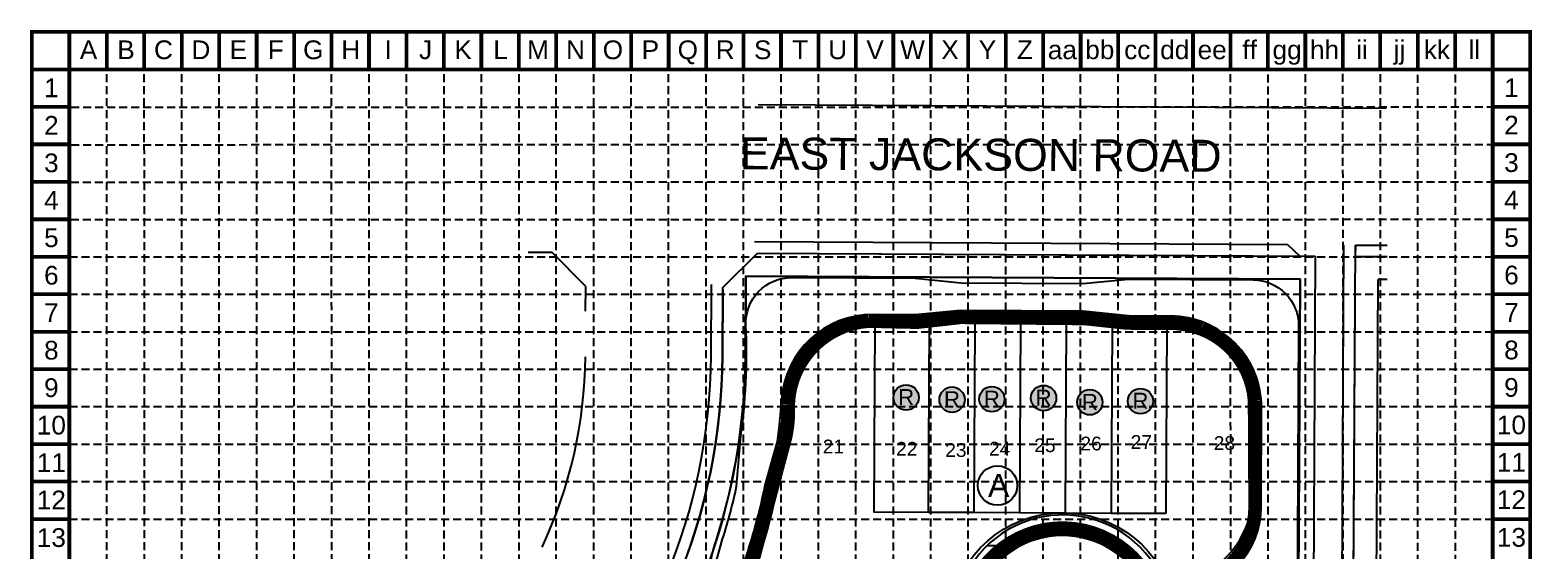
# Model space of a CAD drawing. Header units: inches. Extents: x 2538379 to 2539036, y 7098904 to 7099955.
# Drawn here: x 2538379 to 2539036, y 7099727 to 7099955 of the extents above; entities that cross this region are included whole.
import ezdxf
from ezdxf.enums import TextEntityAlignment as Align

# ---------------------------------------------------------------- set-up
doc = ezdxf.new("R2010")
doc.units = ezdxf.units.IN
doc.header["$MEASUREMENT"] = 0
doc.linetypes.add('DASHED', pattern=[0.75, 0.5, -0.25])
doc.linetypes.add('HIDDEN2', pattern=[0.1875, 0.125, -0.0625])
for name, color, linetype in [('1 BLOCK NUMBER', 7, 'Continuous'), ('1 RYLAND LOT', 7, 'Continuous'), ('86102-1570', 7, 'HIDDEN2'), ('ADJ-LINES', 7, 'Continuous'), ('ALLEY PAVING', 7, 'Continuous'), ('BASE', 7, 'Continuous'), ('EROSION BLANKETS', 84, 'Continuous'), ('Face of Curb', 7, 'Continuous'), ('FENCE_MASONRY', 7, 'FENCELINE2'), ('GRID', 254, 'DASHED'), ('LOT_LINES', 7, 'Continuous'), ('LOT_NUM', 7, 'Continuous'), ('PAV', 7, 'Continuous'), ('ROW', 7, 'Continuous'), ('SDWLK', 7, 'Continuous'), ('TXT-ROW', 7, 'Continuous')]:
    doc.layers.add(name, color=color, linetype=linetype)
doc.styles.add('ryland', font='ARIAL.TTF', dxfattribs={"height": 25})
doc.styles.get("Standard").update_dxf_attribs({"font": 'ARIAL.TTF'})
doc.linetypes.add('FENCELINE2', pattern='A,0.25,-0.1,[132,ltypeshp.shx,S=0.1,R=0,X=-0.1,Y=0],-0.1,1', length=1.45)

# ---------------------------------------------------------------- blocks, each defined once
blk = doc.blocks.new('RYLAND')
h = blk.add_hatch(color=81)
h.paths.add_polyline_path([(1.16, -1.05, 1), (-1.41, -1.05, 1)])
h.paths.add_polyline_path([(-1.35, -2.23), (1.1, -2.23), (1.1, 0.21), (-1.35, 0.21)], flags=25)
at = {"color": 5}
blk.add_circle((-0.12, -1.05), 1.29, dxfattribs=at)
at = {"layer": 'BASE', "color": 5, "style": 'ryland'}
blk.add_text('R', height=1.62, dxfattribs=at).set_placement((-0.12, -1.82), align=Align.CENTER)

msp = doc.modelspace()

# ---------------------------------------------------------------- linework, layer by layer
at = {"layer": '1 BLOCK NUMBER', "linetype": 'Continuous'}
msp.add_circle((2538802.57, 7099755.75), 8.61, dxfattribs=at)
at = {"layer": '86102-1570', "linetype": 'Continuous'}
for p, q in [((2538952.64, 7099585.28), (2538954.13, 7099860.94)), ((2538957.64, 7099585.32), (2538959.13, 7099860.91)), ((2538967.64, 7099585.2), (2538969.05, 7099845.86)), ((2538973.1, 7099845.84), (2538969.05, 7099845.86))]:
    msp.add_line(p, q, dxfattribs=at)
at = {"layer": 'ADJ-LINES', "linetype": 'Continuous'}
for p, q in [((2538697.81, 7099922.32), (2538972.6, 7099920.84)), ((2538597.19, 7099857.86), (2538607.46, 7099857.81)), ((2538622.38, 7099842.73), (2538607.46, 7099857.81)), ((2538959.1, 7099855.91), (2538973.03, 7099855.84)), ((2538622.32, 7099832.06), (2538622.38, 7099842.73))]:
    msp.add_line(p, q, dxfattribs=at)
at = {"layer": 'ADJ-LINES', "color": 11, "linetype": 'Continuous'}
msp.add_line((2538959.13, 7099860.91), (2538959.1, 7099855.91), dxfattribs=at)
at = {"layer": 'ADJ-LINES', "linetype": 'Continuous'}
msp.add_arc((2538422.23, 7099813.82), 200, 334.85503, 359.47252, dxfattribs=at)
at = {"layer": 'ALLEY PAVING', "linetype": 'Continuous'}
for points in [[(2538677.64, 7099704.7, -0.07613), (2538681.79, 7099730.86, 0.023326), (2538688.39, 7099755.4), (2538690.02, 7099775.67, 0.046539), (2538692.46, 7099825.85, -0.428906), (2538712.55, 7099846.74), (2538766.46, 7099846.45), (2538786.45, 7099844.34), (2538839.9, 7099844.06), (2538859.91, 7099845.95), (2538914.41, 7099845.66, -0.414214), (2538934.3, 7099825.55), (2538933.62, 7099699.47)], [(2538877.71, 7099708.75, 0.413923), (2538917.88, 7099748.53), (2538918.1, 7099789.63, 0.414214), (2538878.32, 7099829.85), (2538859.82, 7099829.95), (2538839.83, 7099832.06), (2538786.38, 7099832.34), (2538766.37, 7099830.45), (2538748.11, 7099830.55, 0.395033), (2538708, 7099793.4, -0.016106), (2538706.09, 7099775.05), (2538700.65, 7099755.34, -0.025579), (2538693.23, 7099727.21, 0.07613), (2538689.64, 7099704.63), (2538689.38, 7099655.53), (2538691.27, 7099635.52), (2538690.73, 7099535.11), (2538690.6, 7099510.47, -0.010933), (2538690.35, 7099501.44), (2538688.77, 7099469.18, 0.010933), (2538688.54, 7099460.73), (2538688.48, 7099450.56)]]:
    msp.add_lwpolyline(points, format="xyb", dxfattribs=at)
at = {"layer": 'BASE', "color": 9}
msp.add_line((2538396.41, 7099937.74), (2539019.2, 7099937.74), dxfattribs=at)
at = {"layer": 'BASE', "const_width": 1.64}
for points in [[(2538396.41, 7099954.13), (2538380.02, 7099954.13)], [(2538396.41, 7099954.13), (2538396.41, 7099937.74)], [(2538412.8, 7099954.13), (2538412.8, 7099937.74)], [(2538429.19, 7099954.13), (2538429.19, 7099937.74)], [(2538445.58, 7099954.13), (2538445.58, 7099937.74)], [(2538461.97, 7099954.13), (2538461.97, 7099937.74)], [(2538478.36, 7099954.13), (2538478.36, 7099937.74)], [(2538494.75, 7099954.13), (2538494.75, 7099937.74)], [(2538511.14, 7099954.13), (2538511.14, 7099937.74)], [(2538527.53, 7099954.13), (2538527.53, 7099937.74)], [(2538543.92, 7099954.13), (2538543.92, 7099937.74)], [(2538560.3, 7099954.13), (2538560.3, 7099937.74)], [(2538576.69, 7099954.13), (2538576.69, 7099937.74)], [(2538593.08, 7099954.13), (2538593.08, 7099937.74)], [(2538609.47, 7099954.13), (2538609.47, 7099937.74)], [(2538625.86, 7099954.13), (2538625.86, 7099937.74)], [(2538642.25, 7099954.13), (2538642.25, 7099937.74)], [(2538658.64, 7099954.13), (2538658.64, 7099937.74)], [(2538675.03, 7099954.13), (2538675.03, 7099937.74)], [(2538691.42, 7099954.13), (2538691.42, 7099937.74)], [(2538707.81, 7099954.13), (2538707.81, 7099937.74)], [(2538724.2, 7099954.13), (2538724.2, 7099937.74)], [(2538740.59, 7099954.13), (2538740.59, 7099937.74)], [(2538756.97, 7099954.13), (2538756.97, 7099937.74)], [(2538773.36, 7099954.13), (2538773.36, 7099937.74)], [(2538789.75, 7099954.13), (2538789.75, 7099937.74)], [(2538806.14, 7099954.13), (2538806.14, 7099937.74)], [(2538822.53, 7099954.13), (2538822.53, 7099937.74)], [(2538838.92, 7099954.13), (2538838.92, 7099937.74)], [(2538855.31, 7099954.13), (2538855.31, 7099937.74)], [(2538871.7, 7099954.13), (2538871.7, 7099937.74)], [(2538888.09, 7099954.13), (2538888.09, 7099937.74)], [(2538904.48, 7099954.13), (2538904.48, 7099937.74)], [(2538920.87, 7099954.13), (2538920.87, 7099937.74)], [(2538937.25, 7099954.13), (2538937.25, 7099937.74)], [(2538953.64, 7099954.13), (2538953.64, 7099937.74)], [(2538970.03, 7099954.13), (2538970.03, 7099937.74)], [(2538986.42, 7099954.13), (2538986.42, 7099937.74)], [(2539002.81, 7099954.13), (2539002.81, 7099937.74)], [(2539019.2, 7099954.13), (2539019.2, 7099937.74)], [(2538396.41, 7099937.74), (2538380.02, 7099937.74)], [(2539035.59, 7099937.74), (2539019.2, 7099937.74)], [(2538396.41, 7099921.35), (2538380.02, 7099921.35)], [(2539035.59, 7099921.35), (2539019.2, 7099921.35)], [(2538396.41, 7099904.96), (2538380.02, 7099904.96)], [(2539035.59, 7099904.96), (2539019.2, 7099904.96)], [(2538396.41, 7099888.57), (2538380.02, 7099888.57)], [(2539035.59, 7099888.57), (2539019.2, 7099888.57)], [(2538396.41, 7099872.18), (2538380.02, 7099872.18)], [(2539035.59, 7099872.18), (2539019.2, 7099872.18)], [(2538396.41, 7099855.8), (2538380.02, 7099855.8)], [(2539035.59, 7099855.8), (2539019.2, 7099855.8)], [(2538396.41, 7099839.41), (2538380.02, 7099839.41)], [(2539035.59, 7099839.41), (2539019.2, 7099839.41)], [(2538396.41, 7099823.02), (2538380.02, 7099823.02)], [(2539035.59, 7099823.02), (2539019.2, 7099823.02)], [(2538396.41, 7099806.63), (2538380.02, 7099806.63)], [(2539035.59, 7099806.63), (2539019.2, 7099806.63)], [(2538396.41, 7099790.24), (2538380.02, 7099790.24)], [(2539035.59, 7099790.24), (2539019.2, 7099790.24)], [(2538396.41, 7099773.85), (2538380.02, 7099773.85)], [(2539035.59, 7099773.85), (2539019.2, 7099773.85)], [(2538396.41, 7099757.46), (2538380.02, 7099757.46)], [(2539035.59, 7099757.46), (2539019.2, 7099757.46)], [(2538396.41, 7099741.07), (2538380.02, 7099741.07)], [(2539035.59, 7099741.07), (2539019.2, 7099741.07)]]:
    msp.add_lwpolyline(points, dxfattribs=at)
for points in [[(2539035.59, 7098905.23), (2539035.59, 7099954.13), (2538380.02, 7099954.13), (2538380.02, 7098905.23)], [(2539019.2, 7098921.61), (2539019.2, 7099937.74), (2538396.41, 7099937.74), (2538396.41, 7098921.61)]]:
    msp.add_lwpolyline(points, close=True, dxfattribs=at)
at = {"layer": 'EROSION BLANKETS', "const_width": 6}
for points in [[(2538891.78, 7099824.23), (2538886.68, 7099825.88), (2538880.76, 7099826.7), (2538877.3, 7099826.7), (2538859.05, 7099826.86), (2538840.79, 7099828.83), (2538786.48, 7099829.34), (2538767.4, 7099827.21), (2538746.18, 7099827.7, 0.384646), (2538710.94, 7099791.21, -0.091071), (2538708.64, 7099772.63), (2538695.8, 7099724.27, 0.061293), (2538692.66, 7099701.53)], [(2538787.81, 7099696.66, -0.754513), (2538869, 7099714.32, 0.526961), (2538915.29, 7099746.33), (2538915.05, 7099792.85, 0.290209), (2538891.78, 7099824.23, -6.233761)]]:
    msp.add_lwpolyline(points, format="xyb", dxfattribs=at)
at = {"layer": 'Face of Curb', "linetype": 'Continuous'}
msp.add_lwpolyline([(2538864.71, 7099715.4, 0.07341), (2538857.05, 7099724.22, 0.645436), (2538791.01, 7099693.34), (2538790.43, 7099585.61), (2538789.72, 7099453.2)], format="xyb", dxfattribs=at)
at = {"layer": 'FENCE_MASONRY', "linetype": 'Continuous', "ltscale": 0.1}
msp.add_lwpolyline([(2538692.41, 7099847.35), (2538692.22, 7099812.36, -0.198917), (2538612.11, 7099621.87, 0.005695), (2538592.58, 7099602.1)], format="xyb", dxfattribs=at)
msp.add_lwpolyline([(2538931.42, 7099198.12), (2538931.76, 7099261.91), (2538935.37, 7099282.39), (2538935.64, 7099331.55), (2538935.67, 7099337.09), (2538933.77, 7099357.1), (2538933.87, 7099375.56), (2538933.93, 7099385.56), (2538934.06, 7099409.56), (2538934.27, 7099449.56), (2538934.38, 7099469.56), (2538934.49, 7099489.56), (2538934.62, 7099513.56), (2538934.67, 7099523.56), (2538934.8, 7099547.55), (2538935.15, 7099611.85), (2538935.15, 7099611.85), (2538933.76, 7099632.05), (2538934.91, 7099846.04), (2538692.41, 7099847.35)], dxfattribs=at)
at = {"layer": 'GRID', "color": 253, "linetype": 'DASHED', "ltscale": 7}
for p, q in [((2538412.95, 7098987.17), (2538412.86, 7099937.13)), ((2538429.41, 7098987.17), (2538429.21, 7099937.12)), ((2538445.75, 7098987.17), (2538445.6, 7099937.07)), ((2538462.23, 7098987.17), (2538461.97, 7099937.05)), ((2538478.47, 7098987.16), (2538478.4, 7099937.18)), ((2538494.76, 7098987.16), (2538494.81, 7099937.15)), ((2538511.27, 7098987.16), (2538511.18, 7099937.09)), ((2538527.72, 7098987.16), (2538527.55, 7099937.1)), ((2538543.97, 7098987.15), (2538543.98, 7099937.09)), ((2538560.41, 7098987.15), (2538560.39, 7099937.09)), ((2538576.7, 7098987.15), (2538576.73, 7099937.08)), ((2538593.09, 7098987.15), (2538593.19, 7099937.06)), ((2538609.47, 7098987.14), (2538609.47, 7099937.74)), ((2538625.86, 7098987.14), (2538625.86, 7099937.74)), ((2538642.25, 7098987.14), (2538642.25, 7099937.74)), ((2538658.64, 7098987.14), (2538658.64, 7099937.74)), ((2538675.03, 7098987.13), (2538675.03, 7099937.74)), ((2538691.42, 7098987.13), (2538691.42, 7099937.74)), ((2538707.81, 7098987.13), (2538707.81, 7099937.74)), ((2538724.2, 7098987.12), (2538724.2, 7099937.74)), ((2538740.59, 7098987.12), (2538740.59, 7099937.74)), ((2538756.97, 7098987.12), (2538756.97, 7099937.74)), ((2538773.36, 7098987.12), (2538773.36, 7099937.74)), ((2538789.75, 7098987.11), (2538789.75, 7099937.74)), ((2538806.14, 7098987.11), (2538806.14, 7099937.74)), ((2538822.53, 7098987.11), (2538822.53, 7099937.74)), ((2538838.92, 7098987.11), (2538838.92, 7099937.74)), ((2538855.39, 7098987.14), (2538855.31, 7099937.74)), ((2538871.76, 7098987.22), (2538871.7, 7099937.74)), ((2538888.13, 7098987.03), (2538888.09, 7099937.74)), ((2538904.67, 7098987.18), (2538904.55, 7099938.11)), ((2538920.97, 7098987.01), (2538920.94, 7099938.11)), ((2538937.38, 7098987.21), (2538937.33, 7099938.11)), ((2538953.8, 7098987.26), (2538953.72, 7099938.11)), ((2538970.15, 7098987.12), (2538970.11, 7099938.11)), ((2538986.58, 7098986.91), (2538986.49, 7099938.11)), ((2539002.98, 7098986.95), (2539002.88, 7099938.11)), ((2538397.16, 7099921.24), (2539018.93, 7099921.32)), ((2538397.15, 7099904.81), (2539018.93, 7099904.93)), ((2538397.05, 7099888.47), (2539019.2, 7099888.57)), ((2538397.03, 7099872.09), (2539019.2, 7099872.18)), ((2538396.41, 7099855.8), (2539019.2, 7099855.8)), ((2538396.41, 7099839.41), (2539019.2, 7099839.41)), ((2538396.41, 7099823.02), (2539019.2, 7099823.02)), ((2538396.41, 7099806.63), (2539019.2, 7099806.63)), ((2538396.41, 7099790.24), (2539019.2, 7099790.24)), ((2538396.41, 7099773.85), (2539019.2, 7099773.85)), ((2538396.41, 7099757.46), (2539019.2, 7099757.46)), ((2538396.41, 7099741.07), (2539019.2, 7099741.07))]:
    msp.add_line(p, q, dxfattribs=at)
at = {"layer": 'LOT_LINES', "linetype": 'Continuous'}
for p, q in [((2538682.38, 7099842.41), (2538697.46, 7099857.32)), ((2538697.46, 7099857.32), (2538941.6, 7099856.01)), ((2538941.6, 7099856.01), (2538938.07, 7099199.51)), ((2538682.22, 7099812.42), (2538682.38, 7099842.41)), ((2538748.8, 7099826.97), (2538748.36, 7099744.29)), ((2538772.36, 7099744.16), (2538772.8, 7099826.91)), ((2538792.36, 7099744.05), (2538792.8, 7099826.8)), ((2538812.36, 7099743.95), (2538812.8, 7099826.7)), ((2538832.36, 7099743.84), (2538832.8, 7099826.59)), ((2538852.36, 7099743.73), (2538852.8, 7099826.49)), ((2538876.36, 7099743.6), (2538876.8, 7099826.31)), ((2538748.3, 7099744.29), (2538772.3, 7099744.16)), ((2538772.3, 7099744.16), (2538792.3, 7099744.05)), ((2538792.3, 7099744.05), (2538812.3, 7099743.95)), ((2538812.3, 7099743.95), (2538832.3, 7099743.84)), ((2538832.3, 7099743.84), (2538852.3, 7099743.73)), ((2538852.3, 7099743.73), (2538876.36, 7099743.6))]:
    msp.add_line(p, q, dxfattribs=at)
msp.add_arc((2538422.23, 7099813.82), 260, 314.69084, 359.69194, dxfattribs=at)
at = {"layer": 'PAV', "linetype": 'Continuous'}
msp.add_arc((2538831.01, 7099693.85), 40.5, 49.38313, 180.73527, dxfattribs=at)
at = {"layer": 'ROW', "linetype": 'Continuous'}
for points in [[(2538585.26, 7099608.91), (2538599.9, 7099595.29, 0.029439), (2538614.92, 7099586.05, 0.573348), (2538674.69, 7099620.61), (2538675.14, 7099704.71, -0.07613), (2538679.41, 7099731.62, 0.076132), (2538692.22, 7099812.36), (2538692.41, 7099847.35), (2538934.91, 7099846.04), (2538931.76, 7099261.91), (2538848.69, 7099262.36), (2538828.68, 7099260.47), (2538828.52, 7099230.85, 0.060662), (2538833.41, 7099188.82), (2538852.08, 7099178.48)], [(2538886.86, 7099714.75, 0.322708), (2538914.4, 7099752.55), (2538914.58, 7099786.15, 0.414214), (2538874.8, 7099826.37), (2538852.8, 7099826.49), (2538832.8, 7099826.59), (2538812.8, 7099826.7), (2538792.8, 7099826.81), (2538772.8, 7099826.92), (2538751.35, 7099827.03, 0.392166), (2538711.27, 7099790.28, -0.05708), (2538698.46, 7099725.54, 0.012739)], [(2538781.01, 7099693.26, -0.836974), (2538877.7, 7099711.75)]]:
    msp.add_lwpolyline(points, format="xyb", dxfattribs=at)
at = {"layer": 'SDWLK', "linetype": 'Continuous'}
for p, q in [((2538929.61, 7099861.07), (2538696.28, 7099862.33)), ((2538698.32, 7099857.32), (2538934.81, 7099856.05)), ((2538934.81, 7099856.05), (2538929.61, 7099861.07)), ((2538677.22, 7099812.44), (2538677.39, 7099843.64)), ((2538682.38, 7099841.55), (2538682.22, 7099812.42)), ((2538798.12, 7099729.57), (2538804.16, 7099729.54))]:
    msp.add_line(p, q, dxfattribs=at)
for points in [[(2538582.03, 7099612.77, -0.005625), (2538601.56, 7099632.53, 0.19893), (2538677.22, 7099812.44)], [(2538682.22, 7099812.42, -0.198925), (2538605.08, 7099628.98, 0.006086), (2538584.05, 7099607.66)]]:
    msp.add_lwpolyline(points, format="xyb", dxfattribs=at)
for radius, start, end in [(47.5, 16.37282, 144.25916), (43.5, 19.39589, 142.99479)]:
    msp.add_arc((2538831.11, 7099695.4), radius, start, end, dxfattribs=at)
at = {"layer": 'TXT-ROW', "linetype": 'Continuous'}
for p, q in [((2538958.34, 7099715.32), (2538959.13, 7099860.91)), ((2538959.13, 7099860.91), (2538973, 7099860.84)), ((2538973.03, 7099855.84), (2538959.1, 7099855.92))]:
    msp.add_line(p, q, dxfattribs=at)

# ---------------------------------------------------------------- block references
at = {"layer": '1 RYLAND LOT', "color": 7, "xscale": 4.298605119809508, "yscale": 4.298605117946863, "zscale": 4.29860511929049}
for p in [(2538763.08, 7099798.78), (2538783.16, 7099797.82), (2538800.61, 7099798.06), (2538823.23, 7099798.51), (2538843.48, 7099796.67), (2538865.6, 7099797.17)]:
    msp.add_blockref('RYLAND', p, dxfattribs=at)

# ---------------------------------------------------------------- texts
at = {"layer": '1 BLOCK NUMBER', "linetype": 'Continuous'}
msp.add_text('A', height=10, dxfattribs=at).set_placement((2538803.06, 7099755.79), align=Align.MIDDLE)
at = {"layer": 'BASE'}
for s, height, p in [('A', 8.19, (2538404.81, 7099946.32)), ('B', 8.19, (2538421.2, 7099946.32)), ('C', 8.19, (2538437.58, 7099946.32)), ('D', 8.19, (2538453.97, 7099946.32)), ('E', 8.19, (2538470.36, 7099946.32)), ('F', 8.19, (2538486.75, 7099946.32)), ('G', 8.19, (2538503.14, 7099946.32)), ('H', 8.19, (2538519.53, 7099946.32)), ('I', 8.19, (2538535.92, 7099946.32)), ('J', 8.19, (2538552.31, 7099946.32)), ('K', 8.19, (2538568.7, 7099946.32)), ('L', 8.19, (2538585.09, 7099946.32)), ('M', 8.19, (2538601.48, 7099946.32)), ('N', 8.19, (2538617.87, 7099946.32)), ('O', 8.19, (2538634.25, 7099946.32)), ('P', 8.19, (2538650.64, 7099946.32)), ('Q', 8.19, (2538667.03, 7099946.32)), ('R', 8.19, (2538683.42, 7099946.32)), ('S', 8.19, (2538699.81, 7099946.32)), ('T', 8.19, (2538716.2, 7099946.32)), ('U', 8.19, (2538732.59, 7099946.32)), ('V', 8.19, (2538748.98, 7099946.32)), ('W', 8.19, (2538765.37, 7099946.32)), ('X', 8.19, (2538781.76, 7099946.32)), ('Y', 8.19, (2538798.15, 7099946.32)), ('Z', 8.19, (2538814.53, 7099946.32)), ('aa', 8.195, (2538830.92, 7099946.32)), ('bb', 8.195, (2538847.31, 7099946.32)), ('cc', 8.195, (2538863.7, 7099946.32)), ('dd', 8.195, (2538880.09, 7099946.32)), ('ee', 8.195, (2538896.48, 7099946.32)), ('ff', 8.195, (2538912.87, 7099946.32)), ('gg', 8.195, (2538929.26, 7099946.32)), ('hh', 8.195, (2538945.65, 7099946.32)), ('ii', 8.195, (2538962.04, 7099946.32)), ('jj', 8.195, (2538978.43, 7099946.32)), ('kk', 8.195, (2538994.82, 7099946.32)), ('ll', 8.195, (2539011.2, 7099946.32)), ('1', 8.19, (2538388.52, 7099929.73)), ('1', 8.19, (2538388.54, 7099929.66)), ('1', 8.19, (2539027.43, 7099929.76)), ('2', 8.19, (2538388.54, 7099913.27)), ('2', 8.19, (2539027.43, 7099913.37)), ('3', 8.19, (2538388.54, 7099896.88)), ('3', 8.19, (2539027.43, 7099896.98)), ('4', 8.19, (2538388.54, 7099880.49)), ('4', 8.19, (2539027.43, 7099880.59)), ('5', 8.19, (2538388.54, 7099864.11)), ('5', 8.19, (2539027.43, 7099864.21)), ('6', 8.19, (2538388.54, 7099847.72)), ('6', 8.19, (2539027.43, 7099847.82)), ('7', 8.19, (2538388.54, 7099831.33)), ('7', 8.19, (2539027.43, 7099831.43)), ('8', 8.19, (2538388.54, 7099814.94)), ('8', 8.19, (2539027.43, 7099815.04)), ('9', 8.19, (2538388.54, 7099798.55)), ('9', 8.19, (2539027.43, 7099798.65)), ('10', 8.195, (2538388.54, 7099782.16)), ('10', 8.195, (2539027.43, 7099782.26)), ('11', 8.195, (2538388.54, 7099765.77)), ('11', 8.195, (2539027.43, 7099765.87)), ('12', 8.195, (2538388.52, 7099749.45)), ('12', 8.195, (2539027.41, 7099749.55)), ('13', 8.195, (2538388.54, 7099732.99)), ('13', 8.195, (2539027.43, 7099733.09))]:
    msp.add_text(s, height=height, dxfattribs=at).set_placement(p, align=Align.MIDDLE_CENTER)
at = {"layer": 'LOT_NUM', "linetype": 'Continuous'}
for s, p in [('26', (2538843.49, 7099774.12)), ('27', (2538865.48, 7099774.79)), ('28', (2538901.83, 7099774.32)), ('21', (2538730.74, 7099772.82)), ('22', (2538762.83, 7099771.83)), ('23', (2538784.32, 7099771.26)), ('24', (2538803.49, 7099771.87)), ('25', (2538823.31, 7099773.36))]:
    msp.add_text(s, height=6, dxfattribs=at).set_placement(p, align=Align.MIDDLE_CENTER)
at = {"layer": 'TXT-ROW', "linetype": 'Continuous'}
msp.add_text('EAST JACKSON ROAD', height=14, rotation=359.69139, dxfattribs=at).set_placement((2538689.77, 7099894.05))

doc.saveas('drawing.dxf')
